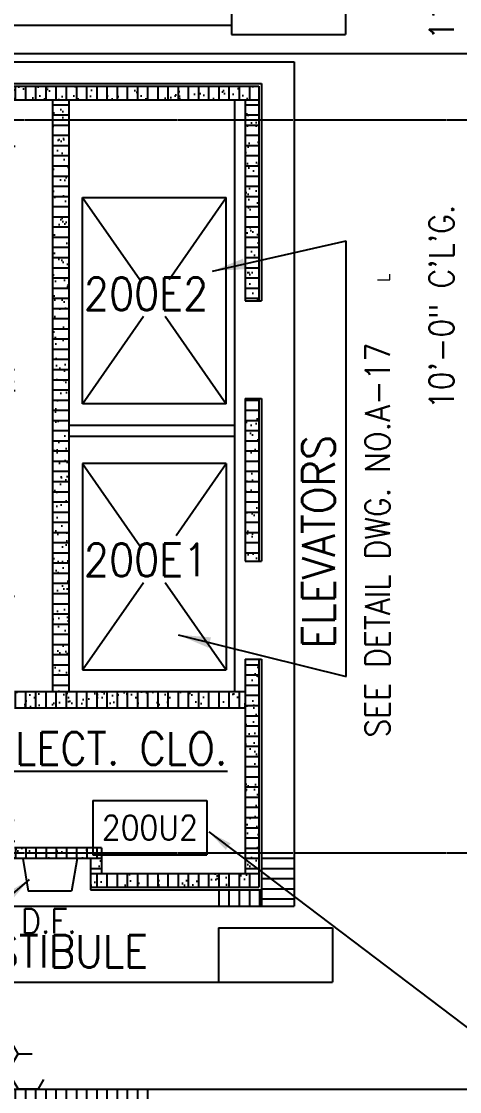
# Model space of a CAD drawing. Header units: inches. Extents: x 388 to 4053, y 352 to 2882.
# Drawn here: x 1764.6 to 1926.1, y 959.5 to 1353.6 of the extents above; entities that cross this region are included whole.
import ezdxf
from ezdxf.enums import TextEntityAlignment as Align

# ---------------------------------------------------------------- set-up
doc = ezdxf.new("R2010")
doc.units = ezdxf.units.IN
doc.header["$LTSCALE"] = 0.5
doc.header["$MEASUREMENT"] = 0
doc.linetypes.add('CENTER', pattern=[3.25, 2.5, -0.25, 0.25, -0.25])
doc.linetypes.add('HIDDEN', pattern=[0.375, 0.25, -0.125])
for name, color, linetype in [('A-ANNO-TEXT', 7, 'Continuous'), ('A-FLOR-EVTR', 3, 'Continuous'), ('A-FLOR-IDEN', 7, 'Continuous'), ('A-FLOR-LEVL', 2, 'Continuous'), ('A-FLOR-OVHD', 2, 'Continuous'), ('A-FLOR-PATT', 8, 'Continuous'), ('A-FURN', 3, 'Continuous'), ('A-GRID', 8, 'CENTER'), ('A-WALL', 2, 'Continuous'), ('A-WALL-PATT', 8, 'Continuous')]:
    doc.layers.add(name, color=color, linetype=linetype)
doc.styles.add('ROMANS', font='romans.shx', dxfattribs={"width": 0.9})
doc.dimstyles.new('LD96', dxfattribs={"dimscale": 96, "dimtxt": 0.09375, "dimasz": 0.09375, "dimexe": 0.046875, "dimexo": 0.046875, "dimgap": 0.046875, "dimtad": 0, "dimdec": 4, "dimzin": 3, "dimdsep": 46, "dimlunit": 4, "dimtxsty": 'ROMANS', "dimcen": 0.046875, "dimaunit": 1, "dimadec": 0, "dimazin": 0, "dimtfac": 0.7, "dimtdec": 4, "dimtofl": 0, "dimtmove": 2, "dimatfit": 3, "dimfxl": 0, "dimfrac": 1, "dimtolj": 1, "dimtzin": 0, "dimarcsym": 0})
doc.dimstyles.new('LE96A', dxfattribs={"dimscale": 96, "dimtxt": 0.09375, "dimasz": 0.125, "dimexe": 0.046875, "dimexo": 0.046875, "dimgap": 0.046875, "dimtad": 0, "dimdec": 4, "dimzin": 3, "dimdsep": 46, "dimlunit": 4, "dimtxsty": 'ROMANS', "dimcen": 0.046875, "dimaunit": 1, "dimadec": 0, "dimazin": 0, "dimtfac": 0.7, "dimtdec": 4, "dimtofl": 0, "dimtmove": 2, "dimatfit": 3, "dimfxl": 0, "dimfrac": 1, "dimtolj": 1, "dimtzin": 0, "dimarcsym": 0})
pattern_1 = [(90, (11.2027, -0.8225), (-3.75, 2e-16), [])]
pattern_2 = [(0, (11.2027, -0.8225), (0, 3.75), [])]
pattern_3 = [(37.5, (10.3947, 0), (-0.251973, 7.707295), [0, -6.08, 0, -6.8, 0, -6.5]), (7.5, (10.395, 0), (7.079107, 11.288584), [0, -3.28, 0, -5.48, 0, -2.1]), (327.5, (5.4747, 0), (12.456567, 0.022636), [0, -2, 0, -7.2, 0, -9.4]), (317.5, (5.475, 0), (12.024506, 3.5107), [0, -1, 0, -4.72, 0, -5.4])]

# ---------------------------------------------------------------- blocks, each defined once
blk = doc.blocks.new('IDEN2')
for p, q in [((-0.2188, 0.1042), (0.2188, 0.1042)), ((-0.2188, 0.1042), (-0.2188, -0.1042)), ((0.2188, 0.1042), (0.2188, -0.1042)), ((-0.2188, -0.1042), (0.2188, -0.1042))]:
    blk.add_line(p, q)
at = {"style": 'ROMANS', "width": 0.9}
blk.add_attdef('#', text='', height=0.0938, dxfattribs=at).set_placement((0, 0), align=Align.MIDDLE_CENTER)

msp = doc.modelspace()

# ---------------------------------------------------------------- hatches: boundary and pattern name
at = {"layer": 'A-FLOR-PATT'}
h = msp.add_hatch(dxfattribs=at)
h.set_pattern_fill('LINE', color=256, scale=30, style=0)
h.set_pattern_definition(pattern_2)
h.paths.add_polyline_path([(1865.08318, 1047.27553), (1853.08318, 1047.27553), (1853.08318, 1027.77553), (1865.08318, 1027.77553)])
h = msp.add_hatch(dxfattribs=at)
h.set_pattern_fill('LINE', color=256, scale=30, angle=90, style=0)
h.set_pattern_definition(pattern_1)
h.paths.add_polyline_path([(1853.08318, 1033.77553), (1836.04325, 1033.77553), (1836.04325, 1027.77553), (1853.08318, 1027.77553)])
h = msp.add_hatch(dxfattribs=at)
h.set_pattern_fill('HONEY', color=256, scale=60, style=0)
h.set_pattern_definition([(0, (8.3445, -0.8586), (11.25, 6.49519), [7.5, -15]), (120, (8.3445, -0.8586), (-11.25, 6.49519), [7.5, -15]), (60, (8.3445, -0.8586), (2e-08, 12.99038), [-15, 7.5])])
h.paths.add_polyline_path([(1767.88491, 974.79718), (1747.08318, 983.88612), (1747.08318, 960.27553), (1774.63588, 960.27553)])
at = {"layer": 'A-WALL-PATT'}
h = msp.add_hatch(dxfattribs=at)
h.set_pattern_fill('LINE', color=256, scale=30, angle=90, style=0)
h.set_pattern_definition(pattern_1)
h.paths.add_polyline_path([(1642.08318, 1329.77553), (1642.08318, 1324.77553), (1664.08318, 1324.77553), (1720.08318, 1324.77553), (1736.08318, 1324.77553), (1739.08318, 1324.77553), (1739.08318, 1325.27553), (1747.08318, 1325.27553), (1747.08318, 1329.77553)])
h.paths.add_polyline_path([(1747.08318, 1329.77553), (1747.08318, 1325.27553), (1755.08318, 1325.27553), (1755.08318, 1324.77553), (1782.08318, 1324.77553), (1852.08318, 1324.77553), (1852.08318, 1329.77553)])
h = msp.add_hatch(dxfattribs=at)
h.set_pattern_fill('AR-SAND', color=256, scale=4, style=0)
h.set_pattern_definition(pattern_3)
h.paths.add_polyline_path([(1852.08318, 1329.77553), (1642.08318, 1329.77553), (1642.08318, 1324.77553), (1664.08318, 1324.77553), (1720.08318, 1324.77553), (1739.08318, 1324.77553), (1739.08318, 1325.27553), (1755.08318, 1325.27553), (1755.08318, 1324.77553), (1782.08318, 1324.77553), (1852.08318, 1324.77553)])
h.paths.add_polyline_path([(1669.08318, 1324.77553), (1664.08318, 1324.77553), (1664.08318, 1317.77553), (1669.08318, 1317.77553)])
h.paths.add_polyline_path([(1720.08318, 1324.77553), (1714.08318, 1324.77553), (1714.08318, 1309.27553), (1720.08318, 1309.27553)])
h.paths.add_polyline_path([(1739.08318, 1324.77553), (1736.08318, 1324.77553), (1736.08318, 1309.27553), (1739.08318, 1309.27553)])
h.paths.add_polyline_path([(1852.08318, 1324.77553), (1847.08318, 1324.77553), (1847.08318, 1250.77553), (1852.08318, 1250.77553)])
h = msp.add_hatch(dxfattribs=at)
h.set_pattern_fill('AR-SAND', color=256, scale=4, style=0)
h.set_pattern_definition(pattern_3)
h.paths.add_polyline_path([(1762.08318, 1324.77553), (1757.08318, 1324.77553), (1757.08318, 1207.52553), (1762.08318, 1207.52553)])
h.paths.add_polyline_path([(1782.08318, 1324.77553), (1776.08318, 1324.77553), (1776.08318, 1106.77553), (1782.08318, 1106.77553)])
h.paths.add_polyline_path([(1762.08318, 1163.52553), (1757.08318, 1163.52553), (1757.08318, 1128.77553), (1762.08318, 1128.77553)])
h.paths.add_polyline_path([(1762.08318, 1113.77553), (1757.08318, 1113.77553), (1757.08318, 1092.77553), (1762.08318, 1092.77553)])
h.paths.add_polyline_path([(1847.08318, 1106.77553), (1762.08318, 1106.77553), (1762.08318, 1100.77553), (1847.08318, 1100.77553)])
h.paths.add_polyline_path([(1852.08318, 1214.77553), (1847.08318, 1214.77553), (1847.08318, 1154.77553), (1852.08318, 1154.77553)])
h = msp.add_hatch(dxfattribs=at)
h.set_pattern_fill('LINE', color=256, scale=30, style=0)
h.set_pattern_definition(pattern_2)
h.paths.add_polyline_path([(1776.08318, 1317.27553), (1782.08318, 1317.27553), (1782.08318, 1324.77553), (1776.08318, 1324.77553)])
h.paths.add_polyline_path([(1782.08318, 1317.27553), (1776.08318, 1317.27553), (1776.08318, 1106.77553), (1782.08318, 1106.77553)])
h = msp.add_hatch(dxfattribs=at)
h.set_pattern_fill('LINE', color=256, scale=30, style=0)
h.set_pattern_definition(pattern_2)
h.paths.add_polyline_path([(1847.08318, 1317.27553), (1852.08318, 1317.27553), (1852.08318, 1324.77553), (1847.08318, 1324.77553)])
h.paths.add_polyline_path([(1847.08318, 1250.77553), (1852.08318, 1250.77553), (1852.08318, 1317.27553), (1847.08318, 1317.27553)])
h = msp.add_hatch(dxfattribs=at)
h.set_pattern_fill('LINE', color=256, scale=30, style=0)
h.set_pattern_definition(pattern_2)
h.paths.add_polyline_path([(1852.08318, 1214.77553), (1847.08318, 1214.77553), (1847.08318, 1154.77553), (1852.08318, 1154.77553)])
h = msp.add_hatch(dxfattribs=at)
h.set_pattern_fill('AR-SAND', color=256, scale=4, style=0)
h.set_pattern_definition(pattern_3)
h.paths.add_polyline_path([(1852.08318, 1118.77553), (1847.08318, 1118.77553), (1847.08318, 1106.77553), (1847.08318, 1039.77553), (1852.08318, 1039.77553)])
h.paths.add_polyline_path([(1852.08318, 1039.77553), (1794.08318, 1039.77553), (1790.08318, 1039.77553), (1790.08318, 1034.77553), (1852.08318, 1034.77553)])
h.paths.add_polyline_path([(1794.08318, 1049.27553), (1762.08318, 1049.27553), (1762.08318, 1045.27553), (1790.08318, 1045.27553), (1794.08318, 1045.27553)])
h.paths.add_polyline_path([(1794.08318, 1045.27553), (1790.08318, 1045.27553), (1790.08318, 1039.77553), (1794.08318, 1039.77553)])
h.paths.add_polyline_path([(1762.08318, 1062.77553), (1756.08318, 1062.77553), (1756.08318, 1057.27553), (1755.08318, 1057.27553), (1755.08318, 1034.77553), (1758.08318, 1034.77553), (1758.08318, 1045.27553), (1762.08318, 1045.27553)])
h.paths.add_polyline_path([(1755.08318, 1039.27553), (1739.08318, 1039.27553), (1739.08318, 1038.77553), (1630.08318, 1038.77553), (1630.08318, 1034.77553), (1755.08318, 1034.77553)])
h.paths.add_polyline_path([(1739.08318, 1055.27553), (1755.08318, 1055.27553), (1755.08318, 1057.27553), (1737.08318, 1057.27553), (1737.08318, 1038.77553), (1739.08318, 1038.77553)])
h = msp.add_hatch(dxfattribs=at)
h.set_pattern_fill('LINE', color=256, scale=30, style=0)
h.set_pattern_definition(pattern_2)
h.paths.add_polyline_path([(1847.08318, 1047.27553), (1852.08318, 1047.27553), (1852.08318, 1118.77553), (1847.08318, 1118.77553), (1847.08318, 1106.77553)])
h.paths.add_polyline_path([(1847.08318, 1047.27553), (1847.08318, 1039.77553), (1852.08318, 1039.77553), (1852.08318, 1047.27553)])
h = msp.add_hatch(dxfattribs=at)
h.set_pattern_fill('LINE', color=256, scale=30, angle=90, style=0)
h.set_pattern_definition(pattern_1)
h.paths.add_polyline_path([(1762.08318, 1106.77553), (1762.08318, 1100.77553), (1847.08318, 1100.77553), (1847.08318, 1106.77553)])
h = msp.add_hatch(dxfattribs=at)
h.set_pattern_fill('LINE', color=256, scale=30, angle=90, style=0)
h.set_pattern_definition([(90, (3.8053, 0), (-3.75, 2e-16), [])])
h.paths.add_polyline_path([(1790.92454, 1049.27553), (1762.08318, 1049.27553), (1762.08318, 1047.27553), (1790.92454, 1047.27553)])
h.paths.add_polyline_path([(1794.08318, 1049.27553), (1790.92454, 1049.27553), (1790.92454, 1047.27553), (1794.08318, 1047.27553)])
h.paths.add_polyline_path([(1794.08318, 1047.27553), (1790.92454, 1047.27553), (1790.92454, 1046.70317), (1794.08318, 1046.70317)], flags=17)
h.paths.add_polyline_path([(1794.08318, 1046.70317), (1790.92454, 1046.70317), (1790.92454, 1047.27553), (1762.08318, 1047.27553), (1762.08318, 1045.27553), (1790.08318, 1045.27553), (1794.08318, 1045.27553)])
h = msp.add_hatch(dxfattribs=at)
h.set_pattern_fill('LINE', color=256, scale=30, style=0)
h.set_pattern_definition(pattern_2)
h.paths.add_polyline_path([(1790.08318, 1039.77553), (1794.08318, 1039.77553), (1794.08318, 1045.27553), (1790.08318, 1045.27553)])
h = msp.add_hatch(dxfattribs=at)
h.set_pattern_fill('LINE', color=256, scale=30, angle=90, style=0)
h.set_pattern_definition(pattern_1)
h.paths.add_polyline_path([(1790.08318, 1039.77553), (1790.08318, 1034.77553), (1852.08318, 1034.77553), (1852.08318, 1039.77553)])
h = msp.add_hatch(dxfattribs=at)
h.set_pattern_fill('LINE', color=256, scale=30, angle=90, style=0)
h.set_pattern_definition(pattern_1)
h.paths.add_polyline_path([(1811.28213, 960.27553), (1747.08318, 960.27553), (1747.08318, 952.27553), (1811.28213, 952.27553)])
h.paths.add_polyline_path([(1747.08318, 960.27553), (1737.08318, 960.27553), (1737.08318, 956.27553), (1743.08318, 956.27553), (1743.08318, 952.27553), (1747.08318, 952.27553)])

# ---------------------------------------------------------------- linework, layer by layer
at = {"layer": 'A-FLOR-EVTR'}
for p, q in [((1787.08318, 1288.77553), (1840.08318, 1288.77553)), ((1787.08318, 1212.77553), (1787.08318, 1288.77553)), ((1787.08318, 1288.77553), (1808.17306, 1258.53343)), ((1818.99329, 1258.53343), (1840.08318, 1288.77553)), ((1840.08318, 1212.77553), (1840.08318, 1288.77553)), ((1787.08318, 1212.77553), (1809.57882, 1245.03343)), ((1817.58754, 1245.03343), (1840.08318, 1212.77553)), ((1840.08318, 1212.77553), (1787.08318, 1212.77553)), ((1840.08318, 1190.77553), (1787.08318, 1190.77553)), ((1787.08318, 1190.77553), (1787.08318, 1114.77553)), ((1787.08318, 1190.77553), (1808.17306, 1160.53343)), ((1821.60836, 1164.28333), (1840.08318, 1190.77553)), ((1840.08318, 1190.77553), (1840.08318, 1114.77553)), ((1787.08318, 1114.77553), (1809.57882, 1147.03343)), ((1817.58754, 1147.03343), (1840.08318, 1114.77553)), ((1787.08318, 1114.77553), (1840.08318, 1114.77553))]:
    msp.add_line(p, q, dxfattribs=at)
at = {"layer": 'A-FLOR-LEVL'}
for p, q in [((1652.08318, 1338.77553), (1865.08318, 1338.77553)), ((1865.08318, 1338.77553), (1865.08318, 1027.77553)), ((1843.08318, 1324.77553), (1843.08318, 1204.77553)), ((1843.08318, 1200.77553), (1843.08318, 1106.77553)), ((1668.08318, 1027.77553), (1865.08318, 1027.77553))]:
    msp.add_line(p, q, dxfattribs=at)
at = {"layer": 'A-FLOR-OVHD', "linetype": 'HIDDEN'}
msp.add_line((1759.08318, 1341.77553), (2545.08318, 1341.77553), dxfattribs=at)
at = {"layer": 'A-FLOR-PATT'}
msp.add_line((1853.08318, 1033.77553), (1853.08318, 1027.77553), dxfattribs=at)
at = {"layer": 'A-FURN'}
for p, q in [((1785.08318, 1045.27553), (1765.08318, 1045.27553)), ((1765.08318, 1045.27553), (1767.08318, 1033.27553)), ((1785.08318, 1045.27553), (1783.08318, 1033.27553)), ((1783.08318, 1033.27553), (1767.08318, 1033.27553))]:
    msp.add_line(p, q, dxfattribs=at)
at = {"layer": 'A-GRID'}
for p, q in [((4004.54291, 1317.27553), (510.08318, 1317.27553)), ((4004.54291, 1047.27553), (510.08318, 1047.27553))]:
    msp.add_line(p, q, dxfattribs=at)
at = {"layer": 'A-WALL'}
for p, q in [((1642.08318, 1330.77553), (1853.08318, 1330.77553)), ((1642.08318, 1329.77553), (1852.08318, 1329.77553)), ((1852.08318, 1329.77553), (1852.08318, 1250.77553)), ((1853.08318, 1330.77553), (1853.08318, 1250.77553)), ((1755.08318, 1324.77553), (1782.08318, 1324.77553)), ((1776.08318, 1324.77553), (1776.08318, 1106.77553)), ((1782.08318, 1324.77553), (1782.08318, 1106.77553)), ((1782.08318, 1324.77553), (1852.08318, 1324.77553)), ((1847.08318, 1324.77553), (1847.08318, 1250.77553)), ((1847.08318, 1250.77553), (1853.08318, 1250.77553)), ((1847.08318, 1214.77553), (1853.08318, 1214.77553)), ((1847.08318, 1214.77553), (1847.08318, 1154.77553)), ((1852.08318, 1214.77553), (1852.08318, 1154.77553)), ((1853.08318, 1214.77553), (1853.08318, 1154.77553)), ((1843.08318, 1204.77553), (1782.08318, 1204.77553)), ((1843.08318, 1204.77553), (1843.08318, 1200.77553)), ((1843.08318, 1200.77553), (1782.08318, 1200.77553)), ((1847.08318, 1154.77553), (1853.08318, 1154.77553)), ((1847.08318, 1118.77553), (1853.08318, 1118.77553)), ((1847.08318, 1118.77553), (1847.08318, 1106.77553)), ((1852.08318, 1118.77553), (1852.08318, 1034.77553)), ((1853.08318, 1118.77553), (1853.08318, 1033.77553)), ((1762.08318, 1106.77553), (1847.08318, 1106.77553)), ((1847.08318, 1106.77553), (1847.08318, 1039.77553)), ((1762.08318, 1100.77553), (1847.08318, 1100.77553)), ((1794.08318, 1049.27553), (1762.08318, 1049.27553)), ((1794.08318, 1049.27553), (1794.08318, 1039.77553)), ((1790.08318, 1045.27553), (1758.08318, 1045.27553)), ((1790.08318, 1045.27553), (1790.08318, 1033.77553)), ((1794.08318, 1039.77553), (1852.08318, 1039.77553)), ((1790.08318, 1034.77553), (1852.08318, 1034.77553)), ((1790.08318, 1033.77553), (1853.08318, 1033.77553)), ((2923.08318, 960.27553), (1737.08318, 960.27553))]:
    msp.add_line(p, q, dxfattribs=at)
at = {"layer": 'A-WALL-PATT'}
for p, q in [((1794.08318, 1045.27553), (1790.08318, 1045.27553)), ((1790.08318, 1039.77553), (1794.08318, 1039.77553))]:
    msp.add_line(p, q, dxfattribs=at)

# ---------------------------------------------------------------- block references
at = {"layer": 'A-FLOR-IDEN', "xscale": 96, "yscale": 96, "zscale": 96}
for p in [(1862.99655, 1358.76477), (1858.24469, 1009.79937)]:
    msp.add_blockref('IDEN2', p, dxfattribs=at)
msp.add_blockref('IDEN2', (1811.92454, 1056.70317), dxfattribs=at).add_auto_attribs({'#': '200U2'})

# ---------------------------------------------------------------- texts
at = {"layer": 'A-ANNO-TEXT', "style": 'ROMANS', "width": 0.9}
for s, height, p in [('11\'-6" C\'L\'G.', 9, (1923.87287, 1346.81361)), ('10\'-0" C\'L\'G.', 9, (1923.87287, 1210.78029)), ('L', 4.5, (1900.31577, 1257.80954)), ('SEE DETAIL DWG. NO.A-17', 9, (1900.31577, 1089.83388))]:
    msp.add_text(s, height=height, rotation=90, dxfattribs=at).set_placement(p)
at = {"layer": 'A-ANNO-TEXT', "insert": (1764.48361, 1026.77781), "char_height": 9, "attachment_point": 1, "style": 'ROMANS'}
msp.add_mtext('\\A1;D.F.', dxfattribs=at)
at = {"layer": 'A-FLOR-IDEN', "style": 'ROMANS', "width": 0.9}
for s, p in [('200E2', (1787.61025, 1247.28372)), ('200E1', (1787.61025, 1149.28372)), ('%%UELECT. CLO.', (1753.482, 1079.87029)), ('VESTIBULE', (1737.23534, 1005.13368))]:
    msp.add_text(s, height=12, dxfattribs=at).set_placement(p)
msp.add_text('ELEVATORS', height=12, rotation=90, dxfattribs=at).set_placement((1880.07736, 1122.63733))

# ---------------------------------------------------------------- leaders
at = {"layer": 'A-ANNO-TEXT', "annotation_type": 0, "has_hookline": 1, "hookline_direction": 0}
for points, text_width in [([(1833.60639, 1055.14948), (2001.48243, 928.03343), (2023.80616, 928.03343)], 155.82857), ([(1767.48994, 1037.61062), (1749.40651, 1022.27781), (1759.98361, 1022.27781)], 19.67143)]:
    msp.add_leader(points, dimstyle='LD96', override={"dimgap": 0.046875, "dimtad": 0}, dxfattribs=dict(at, text_width=text_width))
at = {"layer": 'A-FLOR-IDEN'}
for points in [[(1634.60936, 1308.05324), (1703.36917, 1352.23385), (1841.99655, 1352.23385)], [(1822.33807, 1127.74287), (1884.29829, 1112.38505), (1884.29829, 1272.87432)], [(1834.97777, 1261.68119), (1884.29829, 1272.87432)], [(1626.90994, 1056.71656), (1707.07306, 999.80015), (1842.24469, 999.80015)]]:
    msp.add_leader(points, dimstyle='LE96A', dxfattribs=at)

doc.saveas('drawing.dxf')
